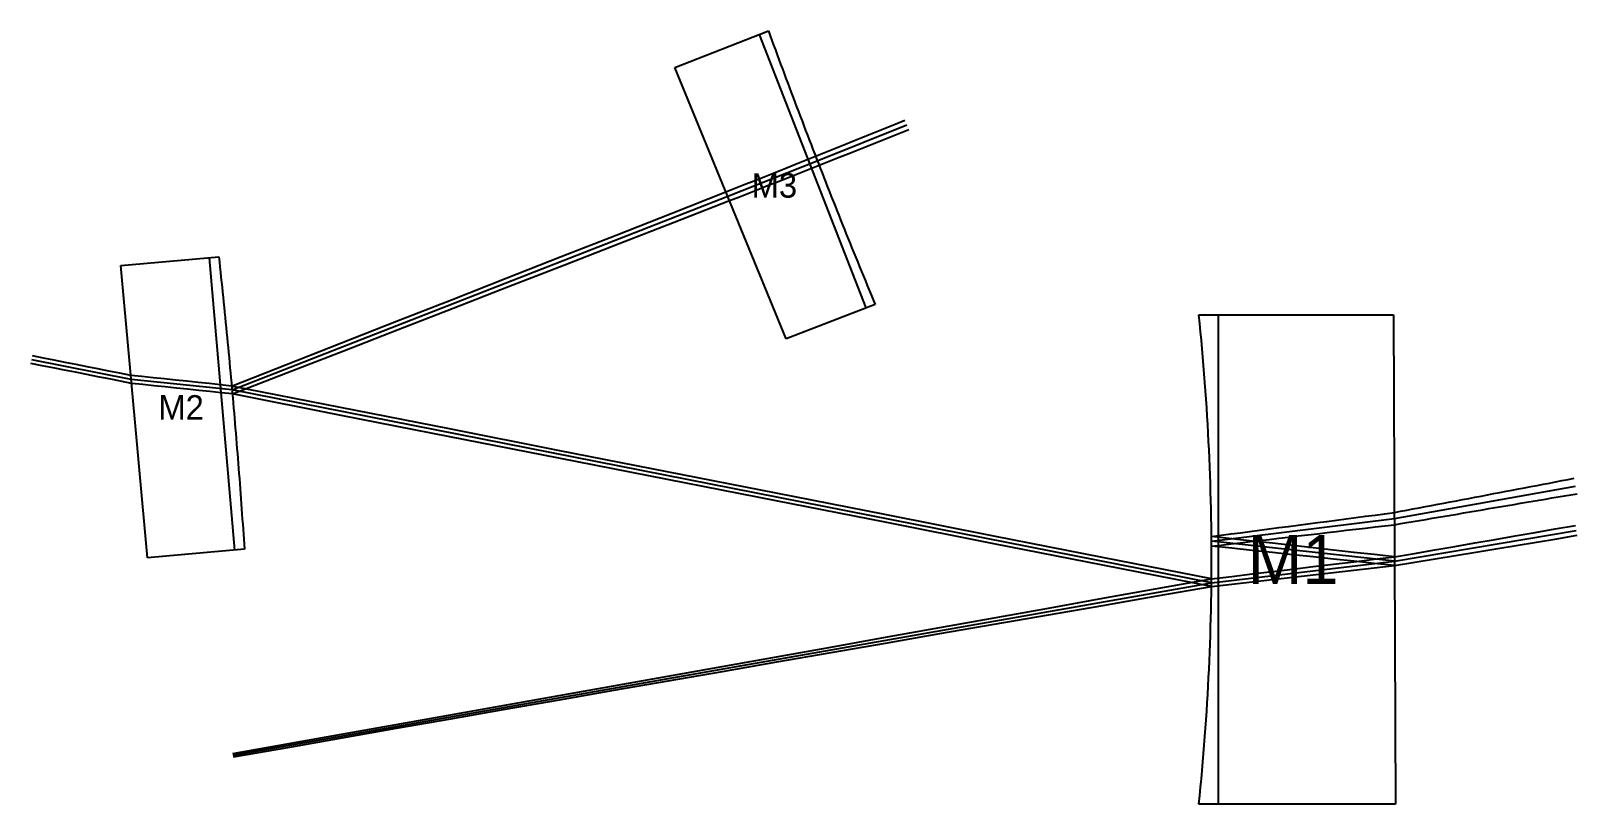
# Model space of a CAD drawing. Header units: millimetres. Extents: x -103 to 687, y -25 to 370.
import ezdxf

# ---------------------------------------------------------------- set-up
doc = ezdxf.new("R2010")
doc.units = ezdxf.units.MM
for name, color, linetype in [('main_beam', 255, 'Continuous'), ('main_beam_width', 255, 'Continuous'), ('Mirrors', 255, 'Continuous'), ('text', 255, 'Continuous')]:
    doc.layers.add(name, color=color, linetype=linetype)

msp = doc.modelspace()

# ---------------------------------------------------------------- linework, layer by layer
at = {"layer": 'main_beam'}
for p, q in [((298.51, 303.82), (344.25, 322.14)), ((252.72, 285.65), (298.51, 303.82)), ((-0.59, 186.64), (252.72, 285.65)), ((-52.13, 192.06), (-102.96, 202.13)), ((-0.59, 186.64), (-52.13, 192.06)), ((499.94, 88.15), (-0.59, 186.64)), ((593.38, 120.91), (686.03, 137.56)), ((499.96, 109.3), (593.38, 120.91)), ((593.48, 99.14), (686.33, 114.88)), ((593.48, 99.14), (499.96, 109.3)), ((499.94, 88.15), (593.48, 99.14)), ((0, 0), (499.94, 88.15))]:
    msp.add_line(p, q, dxfattribs=at)
at = {"layer": 'main_beam_width'}
for points in [[(297.61, 306.14), (302.69, 308.18), (307.76, 310.23), (312.84, 312.27), (317.91, 314.32), (322.99, 316.36), (328.06, 318.41), (333.14, 320.45), (338.21, 322.5), (343.28, 324.54)], [(299.41, 301.51), (304.5, 303.53), (309.59, 305.56), (314.68, 307.58), (319.77, 309.61), (324.85, 311.64), (329.94, 313.66), (335.03, 315.69), (340.12, 317.71), (345.21, 319.74)], [(251.8, 287.89), (256.89, 289.92), (261.98, 291.94), (267.07, 293.97), (272.16, 296), (277.25, 298.03), (282.34, 300.05), (287.43, 302.08), (292.52, 304.11), (297.61, 306.14)], [(253.64, 283.41), (258.73, 285.42), (263.81, 287.43), (268.9, 289.44), (273.98, 291.45), (279.07, 293.46), (284.15, 295.47), (289.24, 297.49), (294.33, 299.5), (299.41, 301.51)], [(-0.77, 188.68), (27.29, 199.7), (55.36, 210.72), (83.42, 221.74), (111.49, 232.76), (139.55, 243.79), (167.61, 254.81), (195.68, 265.84), (223.74, 276.86), (251.8, 287.89)], [(-0.41, 184.6), (27.82, 195.58), (56.05, 206.56), (84.27, 217.54), (112.5, 228.52), (140.73, 239.5), (168.96, 250.48), (197.18, 261.46), (225.41, 272.43), (253.64, 283.41)], [(-51.94, 190.02), (-57.65, 191.15), (-63.36, 192.28), (-69.07, 193.41), (-74.79, 194.54), (-80.5, 195.67), (-86.21, 196.8), (-91.92, 197.93), (-97.63, 199.06), (-103.35, 200.19)], [(-52.31, 194.11), (-57.9, 195.21), (-63.48, 196.32), (-69.07, 197.43), (-74.65, 198.53), (-80.24, 199.64), (-85.82, 200.75), (-91.41, 201.85), (-96.99, 202.96), (-102.58, 204.07)], [(-0.77, 188.67), (-6.5, 189.28), (-12.22, 189.88), (-17.95, 190.48), (-23.68, 191.09), (-29.41, 191.69), (-35.13, 192.3), (-40.86, 192.9), (-46.59, 193.5), (-52.31, 194.11)], [(-0.41, 184.6), (-6.13, 185.2), (-11.86, 185.8), (-17.58, 186.41), (-23.31, 187.01), (-29.03, 187.61), (-34.76, 188.22), (-40.49, 188.82), (-46.21, 189.42), (-51.94, 190.02)], [(499.96, 90.13), (444.32, 101.06), (388.68, 112), (333.04, 122.94), (277.4, 133.88), (221.77, 144.83), (166.13, 155.79), (110.5, 166.75), (54.86, 177.71), (-0.77, 188.67)], [(499.92, 86.18), (444.33, 97.13), (388.74, 108.08), (333.15, 119.02), (277.56, 129.96), (221.97, 140.9), (166.38, 151.83), (110.78, 162.76), (55.19, 173.68), (-0.41, 184.6)], [(593.37, 124.03), (596.54, 124.63), (599.71, 125.23), (602.88, 125.83), (606.05, 126.44), (609.22, 127.04), (612.39, 127.64), (615.56, 128.24), (618.73, 128.85), (621.91, 129.45), (625.08, 130.05), (628.25, 130.65), (631.42, 131.26), (634.59, 131.86), (637.76, 132.46), (640.93, 133.06), (644.1, 133.67), (647.27, 134.27), (650.44, 134.87), (653.61, 135.47), (656.79, 136.08), (659.96, 136.68), (663.13, 137.28), (666.3, 137.88), (669.47, 138.49), (672.64, 139.09), (675.81, 139.69), (678.98, 140.3), (682.15, 140.9), (685.32, 141.5)], [(593.39, 117.81), (596.61, 118.35), (599.83, 118.9), (603.05, 119.44), (606.27, 119.99), (609.49, 120.53), (612.71, 121.08), (615.93, 121.63), (619.14, 122.17), (622.36, 122.72), (625.58, 123.26), (628.8, 123.81), (632.02, 124.35), (635.24, 124.9), (638.46, 125.45), (641.68, 125.99), (644.89, 126.54), (648.11, 127.08), (651.33, 127.63), (654.55, 128.17), (657.77, 128.72), (660.99, 129.26), (664.21, 129.81), (667.43, 130.36), (670.64, 130.9), (673.86, 131.45), (677.08, 131.99), (680.3, 132.54), (683.52, 133.08), (686.74, 133.63)], [(499.94, 111.77), (504.86, 112.41), (509.78, 113.06), (514.69, 113.7), (519.61, 114.35), (524.53, 114.99), (529.44, 115.64), (534.36, 116.28), (539.28, 116.93), (544.2, 117.57), (549.11, 118.22), (554.03, 118.86), (558.95, 119.51), (563.86, 120.15), (568.78, 120.8), (573.7, 121.44), (578.62, 122.09), (583.53, 122.73), (588.45, 123.38), (593.37, 124.02)], [(593.47, 101.36), (583.07, 102.51), (572.68, 103.67), (562.29, 104.83), (551.9, 105.98), (541.51, 107.14), (531.12, 108.3), (520.73, 109.45), (510.33, 110.61), (499.94, 111.77)], [(499.98, 106.83), (504.9, 107.41), (509.81, 107.99), (514.73, 108.56), (519.65, 109.14), (524.56, 109.72), (529.48, 110.3), (534.4, 110.87), (539.31, 111.45), (544.23, 112.03), (549.15, 112.61), (554.06, 113.18), (558.98, 113.76), (563.9, 114.34), (568.81, 114.92), (573.73, 115.49), (578.64, 116.07), (583.56, 116.65), (588.48, 117.23), (593.39, 117.8)], [(593.47, 101.36), (603.74, 103.14), (614.01, 104.92), (624.28, 106.7), (634.55, 108.49), (644.82, 110.27), (655.09, 112.05), (665.36, 113.83), (675.63, 115.62), (685.9, 117.4)], [(593.49, 96.92), (603.85, 98.64), (614.21, 100.36), (624.57, 102.07), (634.94, 103.79), (645.3, 105.51), (655.66, 107.22), (666.03, 108.94), (676.39, 110.65), (686.75, 112.37)], [(593.49, 96.92), (583.1, 98.02), (572.71, 99.13), (562.32, 100.23), (551.93, 101.33), (541.54, 102.43), (531.15, 103.53), (520.76, 104.63), (510.37, 105.73), (499.98, 106.83)], [(499.92, 86.18), (510.32, 87.37), (520.71, 88.57), (531.11, 89.76), (541.5, 90.96), (551.9, 92.15), (562.3, 93.34), (572.69, 94.54), (583.09, 95.73), (593.49, 96.92)], [(499.96, 90.13), (510.35, 91.38), (520.74, 92.62), (531.13, 93.87), (541.52, 95.12), (551.91, 96.37), (562.3, 97.61), (572.69, 98.86), (583.08, 100.11), (593.47, 101.36)], [(-0.16, 0.89), (27.64, 5.79), (55.43, 10.71), (83.22, 15.63), (111.01, 20.57), (138.79, 25.51), (166.58, 30.46), (194.37, 35.41), (222.15, 40.37), (249.93, 45.33), (277.71, 50.3), (305.5, 55.27), (333.28, 60.25), (361.06, 65.22), (388.84, 70.2), (416.62, 75.18), (444.4, 80.16), (472.18, 85.14), (499.96, 90.13)], [(0.16, -0.89), (27.91, 4), (55.67, 8.88), (83.43, 13.75), (111.19, 18.61), (138.95, 23.47), (166.71, 28.31), (194.48, 33.15), (222.24, 37.99), (250.01, 42.82), (277.77, 47.65), (305.54, 52.47), (333.31, 57.29), (361.08, 62.11), (388.84, 66.93), (416.61, 71.74), (444.38, 76.56), (472.15, 81.37), (499.92, 86.18)]]:
    msp.add_lwpolyline(points, dxfattribs=at)
at = {"layer": 'Mirrors'}
for p, q in [((225.7, 351.53), (273.5, 370.17)), ((268.85, 368.35), (323.33, 228.6)), ((282.63, 212.73), (225.7, 351.53)), ((-57.47, 250.26), (-7.34, 254.64)), ((-12.32, 254.21), (0.76, 104.78)), ((-43.75, 100.89), (-57.47, 250.26)), ((327.99, 230.42), (282.63, 212.73)), ((493.47, 225), (592.93, 225)), ((503.47, -25), (503.47, 225)), ((592.93, 225), (594.02, -25)), ((5.74, 105.22), (-43.75, 100.89)), ((594.02, -25), (493.47, -25))]:
    msp.add_line(p, q, dxfattribs=at)
for points in [[(273.5, 370.17), (274.39, 367.74), (275.28, 365.31), (276.18, 362.88), (277.07, 360.46), (277.97, 358.03), (278.86, 355.6), (279.76, 353.18), (280.66, 350.75), (281.57, 348.33), (282.47, 345.91), (283.38, 343.48), (284.29, 341.06), (285.2, 338.64), (286.11, 336.22), (287.02, 333.8), (287.94, 331.38), (288.85, 328.96), (289.77, 326.55), (290.69, 324.13), (291.62, 321.71), (292.54, 319.3), (293.47, 316.88), (294.4, 314.47), (295.33, 312.06), (296.26, 309.64), (297.19, 307.23), (298.12, 304.82), (299.06, 302.41), (300, 300), (300, 300), (300.94, 297.59), (301.88, 295.18), (302.83, 292.77), (303.77, 290.37), (304.72, 287.96), (305.67, 285.56), (306.62, 283.15), (307.57, 280.75), (308.53, 278.34), (309.48, 275.94), (310.44, 273.54), (311.4, 271.14), (312.36, 268.73), (313.33, 266.33), (314.29, 263.93), (315.26, 261.54), (316.23, 259.14), (317.2, 256.74), (318.17, 254.34), (319.14, 251.95), (320.12, 249.55), (321.1, 247.16), (322.08, 244.76), (323.06, 242.37), (324.04, 239.98), (325.03, 237.59), (326.01, 235.2), (327, 232.8), (327.99, 230.42)], [(-7.34, 254.64), (-7.06, 252.07), (-6.78, 249.5), (-6.5, 246.93), (-6.23, 244.36), (-5.96, 241.78), (-5.69, 239.21), (-5.42, 236.64), (-5.15, 234.07), (-4.89, 231.49), (-4.63, 228.92), (-4.37, 226.35), (-4.11, 223.77), (-3.85, 221.2), (-3.6, 218.63), (-3.34, 216.05), (-3.09, 213.48), (-2.84, 210.9), (-2.59, 208.33), (-2.35, 205.76), (-2.11, 203.18), (-1.86, 200.61), (-1.62, 198.03), (-1.39, 195.46), (-1.15, 192.88), (-0.92, 190.3), (-0.68, 187.73), (-0.45, 185.15), (-0.23, 182.58), (0, 180), (0, 180), (0.22, 177.42), (0.45, 174.85), (0.67, 172.27), (0.89, 169.69), (1.1, 167.12), (1.32, 164.54), (1.53, 161.96), (1.74, 159.38), (1.95, 156.81), (2.16, 154.23), (2.36, 151.65), (2.57, 149.07), (2.77, 146.49), (2.97, 143.91), (3.17, 141.34), (3.36, 138.76), (3.56, 136.18), (3.75, 133.6), (3.94, 131.02), (4.13, 128.44), (4.31, 125.86), (4.5, 123.28), (4.68, 120.7), (4.86, 118.12), (5.04, 115.54), (5.22, 112.96), (5.39, 110.38), (5.56, 107.8), (5.74, 105.22)], [(493.47, -25), (493.92, -20.69), (494.34, -16.38), (494.76, -12.07), (495.15, -7.76), (495.53, -3.45), (495.9, 0.86), (496.25, 5.17), (496.58, 9.48), (496.9, 13.79), (497.2, 18.1), (497.49, 22.41), (497.76, 26.72), (498.02, 31.03), (498.26, 35.34), (498.48, 39.66), (498.69, 43.97), (498.88, 48.28), (499.06, 52.59), (499.23, 56.9), (499.37, 61.21), (499.5, 65.52), (499.62, 69.83), (499.72, 74.14), (499.81, 78.45), (499.88, 82.76), (499.93, 87.07), (499.97, 91.38), (499.99, 95.69), (500, 100), (500, 100), (499.99, 104.31), (499.97, 108.62), (499.93, 112.93), (499.88, 117.24), (499.81, 121.55), (499.72, 125.86), (499.62, 130.17), (499.5, 134.48), (499.37, 138.79), (499.23, 143.1), (499.06, 147.41), (498.88, 151.72), (498.69, 156.03), (498.48, 160.34), (498.26, 164.66), (498.02, 168.97), (497.76, 173.28), (497.49, 177.59), (497.2, 181.9), (496.9, 186.21), (496.58, 190.52), (496.25, 194.83), (495.9, 199.14), (495.53, 203.45), (495.15, 207.76), (494.76, 212.07), (494.34, 216.38), (493.92, 220.69), (493.47, 225)]]:
    msp.add_lwpolyline(points, dxfattribs=at)

# ---------------------------------------------------------------- texts
at = {"layer": 'text'}
for s, height, p in [('M3', 12.5, (264.96, 284.96)), ('M2', 12.5, (-38.21, 171.5)), ('M1', 25, (518.47, 87.5))]:
    msp.add_text(s, height=height, dxfattribs=at).set_placement(p)

doc.saveas('drawing.dxf')
